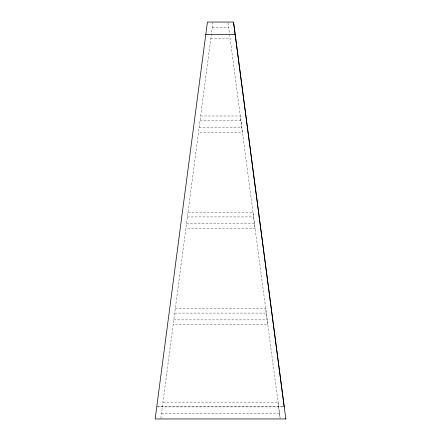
<?xml version="1.0" encoding="UTF-8"?>
<svg xmlns="http://www.w3.org/2000/svg" width="441" height="441" viewBox="0 0 441 441"><rect width="100%" height="100%" fill="white"/><g stroke="black" fill="none" stroke-linecap="round" stroke-linejoin="round"><path stroke-width="0.33" stroke-dasharray="2.21 1.65" d="M160.833 418.432L212.948 22.568M212.319 27.331L228.614 27.331M210.804 38.847L230.13 38.847M200.649 115.989L240.29 115.989L242.451 132.278L198.505 132.278M200.021 120.751L240.913 120.751M199.134 127.521L241.822 127.521M187.987 212.165L252.952 212.165L255.124 228.46L185.843 228.46M187.359 216.922L253.581 216.922M186.471 223.697L254.496 223.697M175.325 308.342L265.614 308.342L267.803 324.637L173.181 324.637M174.697 313.099L266.243 313.099M173.809 319.874L267.174 319.874M162.977 402.137L277.962 402.137L280.074 417.754M157.503 406.376L283.431 406.376M156.748 406.894L284.191 406.894M161.461 413.669L279.539 413.669M227.991 22.568L280.167 418.432"/><path stroke-width="0.66" d="M205.76 34.602L235.174 34.602M233.592 22.574L285.84 418.95L155.16 418.95L207.413 22.05L233.521 22.05L284.191 406.894L284.12 406.376M285.768 418.432L285.84 418.95"/></g></svg>
